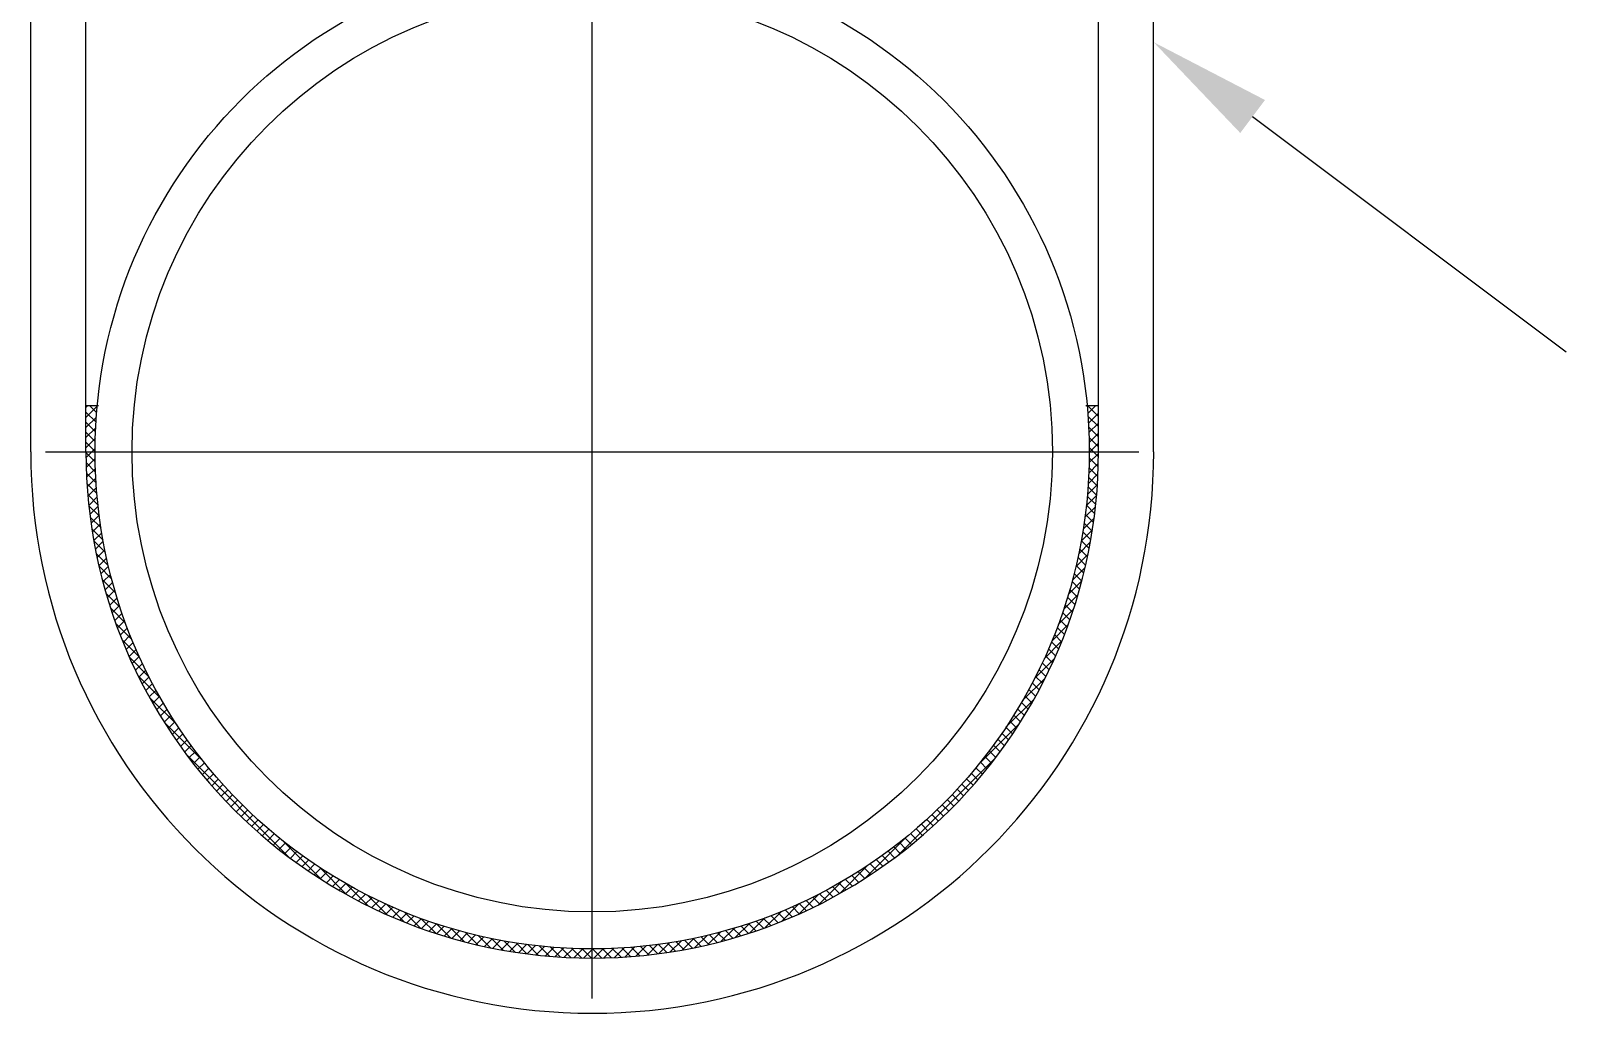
# Model space of a CAD drawing. Extents: x 4995099 to 5303443, y 4627657 to 4889583.
# Drawn here: x 5028066 to 5030549, y 4744891 to 4746480 of the extents above; entities that cross this region are included whole.
import ezdxf

# ---------------------------------------------------------------- set-up
doc = ezdxf.new("R2010")
doc.units = 0
doc.header["$LTSCALE"] = 1000
doc.header["$MEASUREMENT"] = 0
doc.linetypes.add('CENTER', pattern=[50.8, 31.75, -6.35, 6.35, -6.35])
doc.layers.get('0').update_dxf_attribs({"color": 4, "linetype": 'CONTINUOUS'})

msp = doc.modelspace()

# ---------------------------------------------------------------- linework, layer by layer
at = {"linetype": 'Continuous'}
for p, q in [((5028065.7, 4745799), (5028065.7, 4747123.5)), ((5028155, 4745799), (5028155, 4747123.5)), ((5029792.1, 4745799), (5029792.1, 4747123.5)), ((5029881.4, 4745799), (5029881.4, 4747123.5)), ((5028175.2, 4745873.4), (5028155, 4745873.4)), ((5029792.1, 4745873.4), (5029771.9, 4745873.4))]:
    msp.add_line(p, q, dxfattribs=at)
at = {"color": 0, "linetype": 'CENTER'}
for p, q in [((5028973.6, 4744914.9), (5028973.6, 4746635.8)), ((5028089.5, 4745799), (5029857.6, 4745799))]:
    msp.add_line(p, q, dxfattribs=at)
for p, q in [((5028155, 4745870.8), (5028157.5, 4745873.4)), ((5028155, 4745854.5), (5028173.3, 4745872.8)), ((5028172.4, 4745862.1), (5028161.1, 4745873.4)), ((5029792.1, 4745856), (5029774.7, 4745873.4)), ((5029774.9, 4745860.8), (5029787.5, 4745873.4)), ((5029792.1, 4745872.3), (5029791, 4745873.4)), ((5028171.3, 4745846.9), (5028155, 4745863.2)), ((5028155, 4745838.2), (5028171.9, 4745855.1)), ((5028170.5, 4745831.3), (5028155, 4745846.9)), ((5029792.1, 4745839.7), (5029775.2, 4745856.6)), ((5029775.9, 4745845.5), (5029792.1, 4745861.7)), ((5029776.7, 4745830), (5029792.1, 4745845.4)), ((5028155, 4745821.9), (5028170.8, 4745837.8)), ((5028170.1, 4745815.5), (5028155, 4745830.6)), ((5028155, 4745805.6), (5028170.2, 4745820.8)), ((5029792.1, 4745823.4), (5029776.2, 4745839.3)), ((5029792.1, 4745807.1), (5029776.9, 4745822.3)), ((5029777.1, 4745814.1), (5029792.1, 4745829.2)), ((5028169.9, 4745799.4), (5028155, 4745814.3)), ((5028170, 4745782.9), (5028155, 4745798)), ((5028155.1, 4745789.4), (5028169.9, 4745804.2)), ((5029777.1, 4745781.5), (5029792.1, 4745796.5)), ((5029792.1, 4745790.8), (5029777.2, 4745805.7)), ((5029777.3, 4745798), (5029792.1, 4745812.9)), ((5028170.6, 4745766.1), (5028155.2, 4745781.5)), ((5028155.4, 4745773.4), (5028170, 4745788)), ((5028156, 4745757.8), (5028170.3, 4745772.1)), ((5029776.5, 4745764.6), (5029791.9, 4745780)), ((5029791.2, 4745759.1), (5029776.8, 4745773.5)), ((5029791.8, 4745774.8), (5029777.2, 4745789.4)), ((5028171.4, 4745748.9), (5028155.7, 4745764.7)), ((5028172.7, 4745731.3), (5028156.6, 4745747.5)), ((5028157, 4745742.4), (5028171, 4745756.4)), ((5029774.3, 4745729.8), (5029790.4, 4745745.9)), ((5029789.1, 4745728.6), (5029775.3, 4745742.4)), ((5029775.6, 4745747.4), (5029791.4, 4745763.2)), ((5029790.3, 4745743.7), (5029776.2, 4745757.8)), ((5028174.5, 4745713.3), (5028157.9, 4745729.9)), ((5028158.2, 4745727.3), (5028172, 4745741.1)), ((5028159.6, 4745712.4), (5028173.2, 4745726)), ((5029772.5, 4745711.7), (5029789.1, 4745728.3)), ((5029787.7, 4745713.7), (5029774.1, 4745727.3)), ((5028176.7, 4745694.8), (5028159.7, 4745711.8)), ((5028161.3, 4745697.8), (5028174.7, 4745711.2)), ((5028179.4, 4745675.8), (5028161.8, 4745693.3)), ((5028163.2, 4745683.4), (5028176.4, 4745696.7)), ((5029770.3, 4745693.2), (5029787.3, 4745710.2)), ((5029784.1, 4745684.7), (5029770.9, 4745697.9)), ((5029786, 4745699.1), (5029772.6, 4745712.5)), ((5028182.7, 4745656.2), (5028164.5, 4745674.3)), ((5028165.3, 4745669.3), (5028178.4, 4745682.3)), ((5028167.7, 4745655.3), (5028180.6, 4745668.2)), ((5029764.2, 4745654.5), (5029782.3, 4745672.7)), ((5029779.7, 4745656.6), (5029766.8, 4745669.5)), ((5029767.5, 4745674.1), (5029785.1, 4745691.7)), ((5029782, 4745670.5), (5029768.9, 4745683.6)), ((5028186.6, 4745636), (5028167.8, 4745654.8)), ((5028170.3, 4745641.6), (5028183, 4745654.3)), ((5029760.2, 4745634.2), (5029779, 4745653)), ((5029777.1, 4745642.8), (5029764.4, 4745655.6)), ((5028191.2, 4745615.1), (5028171.7, 4745634.6)), ((5028173, 4745628.1), (5028185.6, 4745640.7)), ((5028176, 4745614.7), (5028188.5, 4745627.2)), ((5029755.5, 4745613.2), (5029775.1, 4745632.8)), ((5029771.4, 4745615.9), (5029758.9, 4745628.4)), ((5029774.4, 4745629.3), (5029761.7, 4745641.9)), ((5028196.6, 4745593.4), (5028176.2, 4745613.8)), ((5028179.2, 4745601.6), (5028191.5, 4745613.9)), ((5028182.5, 4745588.6), (5028194.7, 4745600.8)), ((5029750, 4745591.4), (5029770.5, 4745611.9)), ((5029765, 4745589.8), (5029752.7, 4745602)), ((5029768.3, 4745602.7), (5029755.9, 4745615.1)), ((5028203, 4745570.7), (5028181.6, 4745592.1)), ((5028186, 4745575.8), (5028198.1, 4745587.9)), ((5028210.4, 4745547), (5028187.8, 4745569.6)), ((5028189.7, 4745563.2), (5028201.7, 4745575.2)), ((5029743.6, 4745568.7), (5029765.1, 4745590.2)), ((5029757.8, 4745564.3), (5029745.8, 4745576.3)), ((5029761.5, 4745577), (5029749.4, 4745589.1)), ((5028193.5, 4745550.8), (5028205.4, 4745562.7)), ((5028219.1, 4745522), (5028195.1, 4745546)), ((5028197.6, 4745538.5), (5028209.3, 4745550.3)), ((5029727.2, 4745519.7), (5029751.4, 4745543.9)), ((5029736, 4745544.8), (5029758.8, 4745567.6)), ((5029750, 4745539.6), (5029738.2, 4745551.4)), ((5029754, 4745551.9), (5029742.1, 4745563.8)), ((5028201.7, 4745526.4), (5028213.4, 4745538.1)), ((5028229.4, 4745495.4), (5028203.6, 4745521.2)), ((5028206.1, 4745514.4), (5028217.7, 4745526)), ((5029716.7, 4745492.9), (5029742.8, 4745519)), ((5029741.5, 4745515.4), (5029729.9, 4745527.1)), ((5029745.8, 4745527.4), (5029734.1, 4745539.1)), ((5028210.5, 4745502.6), (5028222.1, 4745514.1)), ((5028241.8, 4745466.7), (5028213.6, 4745494.9)), ((5028215.2, 4745490.9), (5028226.6, 4745502.4)), ((5029732.4, 4745491.9), (5029720.9, 4745503.4)), ((5029737, 4745503.6), (5029725.5, 4745515.1)), ((5028220, 4745479.4), (5028231.3, 4745490.8)), ((5028224.9, 4745468), (5028236.2, 4745479.3)), ((5029704.2, 4745464.1), (5029732.6, 4745492.6)), ((5029722.7, 4745469), (5029711.4, 4745480.3)), ((5029727.6, 4745480.4), (5029716.2, 4745491.8)), ((5028256.8, 4745435.3), (5028225.5, 4745466.7)), ((5028229.9, 4745456.8), (5028241.2, 4745468)), ((5028235.2, 4745445.7), (5028246.3, 4745456.9)), ((5028240.5, 4745434.8), (5028251.6, 4745445.9)), ((5029688.8, 4745432.4), (5029720.5, 4745464.2)), ((5029707.1, 4745435.7), (5029696, 4745446.8)), ((5029712.5, 4745446.7), (5029701.3, 4745457.9)), ((5029717.6, 4745457.8), (5029706.4, 4745469)), ((5028275.9, 4745400), (5028239.9, 4745436)), ((5028246, 4745423.9), (5028257, 4745435)), ((5028251.6, 4745413.2), (5028262.6, 4745424.2)), ((5029669.3, 4745396.6), (5029705.9, 4745433.2)), ((5029696.1, 4745414.2), (5029685, 4745425.2)), ((5029701.7, 4745424.9), (5029690.6, 4745435.9)), ((5028257.3, 4745402.7), (5028268.3, 4745413.6)), ((5028301.8, 4745357.8), (5028257.8, 4745401.8)), ((5028263.2, 4745392.3), (5028274.1, 4745403.2)), ((5029642.6, 4745353.6), (5029687.5, 4745398.5)), ((5029684.5, 4745393.2), (5029673.6, 4745404.1)), ((5029690.3, 4745403.6), (5029679.4, 4745414.6)), ((5028269.2, 4745382), (5028280.1, 4745392.8)), ((5028275.3, 4745371.8), (5028286.1, 4745382.6)), ((5028281.6, 4745361.7), (5028292.4, 4745372.5)), ((5029666.1, 4745362.6), (5029655.3, 4745373.4)), ((5029672.4, 4745372.7), (5029661.5, 4745383.5)), ((5029678.5, 4745382.8), (5029667.6, 4745393.7)), ((5028344.4, 4745298.9), (5028281.5, 4745361.8)), ((5028287.9, 4745351.8), (5028298.7, 4745362.6)), ((5028294.4, 4745342), (5028305.2, 4745352.7)), ((5029596.8, 4745291.6), (5029663.1, 4745357.8)), ((5029653.3, 4745342.8), (5029642.6, 4745353.6)), ((5029659.8, 4745352.7), (5029649, 4745363.4)), ((5028301, 4745332.3), (5028311.7, 4745343)), ((5028307.8, 4745322.7), (5028318.5, 4745333.4)), ((5028314.6, 4745313.3), (5028325.3, 4745324)), ((5029633.1, 4745314.1), (5029622.5, 4745324.8)), ((5029640, 4745323.6), (5029629.3, 4745334.3)), ((5029646.7, 4745333.2), (5029636, 4745343.9)), ((5028484.3, 4745142.7), (5028317.4, 4745309.6)), ((5028321.6, 4745304), (5028332.2, 4745314.6)), ((5028328.7, 4745294.8), (5028339.3, 4745305.4)), ((5028335.9, 4745285.7), (5028346.5, 4745296.3)), ((5029468.6, 4745147.1), (5029625.5, 4745303.9)), ((5029611.9, 4745286.5), (5029601.3, 4745297.1)), ((5029619.1, 4745295.6), (5029608.5, 4745306.2)), ((5029626.1, 4745304.8), (5029615.5, 4745315.4)), ((5028343.2, 4745276.7), (5028353.8, 4745287.3)), ((5028350.7, 4745267.9), (5028361.2, 4745278.4)), ((5029589.6, 4745259.9), (5029579, 4745270.4)), ((5029597.1, 4745268.6), (5029586.5, 4745279.2)), ((5029604.5, 4745277.5), (5029594, 4745288.1)), ((5028358.3, 4745259.1), (5028368.8, 4745269.7)), ((5028365.9, 4745250.5), (5028376.5, 4745261)), ((5028373.7, 4745242), (5028384.2, 4745252.5)), ((5029574.1, 4745242.7), (5029563.6, 4745253.3)), ((5029581.9, 4745251.2), (5029571.4, 4745261.8)), ((5028381.6, 4745233.6), (5028392.1, 4745244.1)), ((5028389.6, 4745225.3), (5028400.2, 4745235.8)), ((5028397.8, 4745217.1), (5028408.3, 4745227.7)), ((5029550.1, 4745217.9), (5029539.6, 4745228.4)), ((5029558.2, 4745226), (5029547.7, 4745236.6)), ((5029566.2, 4745234.3), (5029555.7, 4745244.8)), ((5028406, 4745209.1), (5028416.5, 4745219.6)), ((5028414.4, 4745201.2), (5028424.9, 4745211.7)), ((5028422.9, 4745193.3), (5028433.4, 4745203.9)), ((5028431.5, 4745185.6), (5028442, 4745196.2)), ((5029516.4, 4745186.3), (5029505.9, 4745196.9)), ((5029525, 4745194), (5029514.5, 4745204.6)), ((5029533.5, 4745201.9), (5029523, 4745212.4)), ((5029541.8, 4745209.8), (5029531.3, 4745220.3)), ((5028440.2, 4745178), (5028450.7, 4745188.6)), ((5028449, 4745170.6), (5028459.6, 4745181.1)), ((5028457.9, 4745163.2), (5028468.5, 4745173.8)), ((5029414.7, 4745109.4), (5029481, 4745175.7)), ((5029490, 4745163.9), (5029479.4, 4745174.4)), ((5029498.9, 4745171.2), (5029488.4, 4745181.8)), ((5029507.7, 4745178.7), (5029497.2, 4745189.3)), ((5028467, 4745156), (5028477.6, 4745166.6)), ((5028536.4, 4745106.9), (5028473.5, 4745169.8)), ((5028476.2, 4745148.9), (5028486.8, 4745159.5)), ((5028485.5, 4745141.8), (5028496.1, 4745152.5)), ((5029462.5, 4745142.5), (5029451.9, 4745153.1)), ((5029471.8, 4745149.5), (5029461.2, 4745160.1)), ((5029480.9, 4745156.6), (5029470.3, 4745167.2)), ((5028494.9, 4745135), (5028505.5, 4745145.6)), ((5028504.4, 4745128.2), (5028515.1, 4745138.9)), ((5028514.1, 4745121.5), (5028524.8, 4745132.3)), ((5028523.8, 4745115), (5028534.6, 4745125.8)), ((5028576.4, 4745083.2), (5028532.4, 4745127.2)), ((5029374, 4745085), (5029418.9, 4745130)), ((5029424.2, 4745115.6), (5029413.4, 4745126.3)), ((5029433.9, 4745122.1), (5029423.2, 4745132.8)), ((5029443.6, 4745128.8), (5029432.9, 4745139.5)), ((5029453.1, 4745135.6), (5029442.4, 4745146.2)), ((5028533.7, 4745108.6), (5028544.5, 4745119.4)), ((5028543.7, 4745102.3), (5028554.6, 4745113.1)), ((5028553.9, 4745096.2), (5028564.7, 4745107)), ((5028564.2, 4745090.1), (5028575.1, 4745101)), ((5028610.7, 4745065.2), (5028574.6, 4745101.3)), ((5029339.3, 4745066.7), (5029375.9, 4745103.2)), ((5029383.9, 4745090.7), (5029373, 4745101.6)), ((5029394.2, 4745096.7), (5029383.3, 4745107.6)), ((5029404.3, 4745102.9), (5029393.5, 4745113.7)), ((5029414.3, 4745109.2), (5029403.5, 4745119.9)), ((5028574.5, 4745084.2), (5028585.5, 4745095.2)), ((5028585.1, 4745078.5), (5028596.1, 4745089.5)), ((5028595.7, 4745072.8), (5028606.8, 4745083.9)), ((5028606.5, 4745067.3), (5028617.6, 4745078.4)), ((5028641.4, 4745050.8), (5028610, 4745082.2)), ((5028617.4, 4745061.9), (5028628.6, 4745073.1)), ((5029308.4, 4745052), (5029340.1, 4745083.7)), ((5029330.7, 4745062.4), (5029319.5, 4745073.5)), ((5029341.6, 4745067.8), (5029330.5, 4745078.9)), ((5029352.4, 4745073.3), (5029341.3, 4745084.3)), ((5029363, 4745079), (5029352, 4745090)), ((5029373.5, 4745084.7), (5029362.6, 4745095.7)), ((5028628.5, 4745056.7), (5028639.7, 4745067.9)), ((5028639.7, 4745051.6), (5028651, 4745062.9)), ((5028669.5, 4745038.9), (5028641.3, 4745067.2)), ((5028651, 4745046.6), (5028662.4, 4745058)), ((5028662.5, 4745041.8), (5028673.9, 4745053.2)), ((5028695.8, 4745028.9), (5028670, 4745054.8)), ((5028674.1, 4745037.1), (5028685.6, 4745048.6)), ((5029253.5, 4745029.8), (5029279.6, 4745055.8)), ((5029274, 4745037.5), (5029262.5, 4745049)), ((5029285.6, 4745042.2), (5029274.2, 4745053.6)), ((5029280, 4745039.9), (5029308.4, 4745068.4)), ((5029297.1, 4745047.1), (5029285.8, 4745058.4)), ((5029308.4, 4745052), (5029297.2, 4745063.3)), ((5029319.6, 4745057.1), (5029308.4, 4745068.4)), ((5028685.9, 4745032.6), (5028697.5, 4745044.2)), ((5028720.6, 4745020.5), (5028696.6, 4745044.5)), ((5028697.8, 4745028.2), (5028709.5, 4745039.9)), ((5028709.9, 4745024), (5028721.7, 4745035.8)), ((5028744.2, 4745013.2), (5028721.6, 4745035.8)), ((5028722.2, 4745020), (5028734, 4745031.8)), ((5028734.6, 4745016.1), (5028746.5, 4745028)), ((5028766.7, 4745007), (5028745.3, 4745028.4)), ((5028747.1, 4745012.3), (5028759.2, 4745024.4)), ((5029160.6, 4745002.1), (5029181.1, 4745022.5)), ((5029182.3, 4745007.5), (5029203.9, 4745029)), ((5029201.1, 4745012.7), (5029189.1, 4745024.7)), ((5029213.7, 4745016.4), (5029201.7, 4745028.3)), ((5029205, 4745013.8), (5029227.7, 4745036.5)), ((5029226.1, 4745020.3), (5029214.2, 4745032.2)), ((5029238.3, 4745024.4), (5029226.5, 4745036.1)), ((5029228.6, 4745021.1), (5029252.8, 4745045.4)), ((5029250.4, 4745028.6), (5029238.7, 4745040.3)), ((5029262.3, 4745033), (5029250.7, 4745044.6)), ((5028759.9, 4745008.8), (5028772.1, 4745021)), ((5028788.4, 4745001.6), (5028768, 4745022)), ((5028772.8, 4745005.4), (5028785.1, 4745017.7)), ((5028785.9, 4745002.2), (5028798.3, 4745014.6)), ((5028809.2, 4744997.1), (5028789.7, 4745016.6)), ((5028799.2, 4744999.2), (5028811.7, 4745011.7)), ((5028829.4, 4744993.2), (5028810.6, 4745012)), ((5028812.7, 4744996.4), (5028825.4, 4745009.1)), ((5028826.3, 4744993.7), (5028839.2, 4745006.6)), ((5028849, 4744989.9), (5028830.8, 4745008.1)), ((5028840.2, 4744991.3), (5028853.2, 4745004.3)), ((5028868, 4744987.2), (5028850.4, 4745004.8)), ((5028854.3, 4744989.1), (5028867.5, 4745002.3)), ((5028868.6, 4744987.1), (5028882, 4745000.5)), ((5028886.4, 4744985), (5028869.4, 4745002.1)), ((5028883.2, 4744985.4), (5028896.7, 4744999)), ((5028904.5, 4744983.3), (5028887.9, 4744999.9)), ((5028898, 4744983.9), (5028911.7, 4744997.7)), ((5028922.1, 4744982), (5028906, 4744998.1)), ((5029026.6, 4744982.1), (5029042.7, 4744998.3)), ((5029050.5, 4744984), (5029036.7, 4744997.8)), ((5029044.2, 4744983.5), (5029060.8, 4745000)), ((5029065.2, 4744985.5), (5029051.7, 4744999.1)), ((5029062.3, 4744985.2), (5029079.4, 4745002.3)), ((5029079.8, 4744987.3), (5029066.4, 4745000.7)), ((5029080.8, 4744987.5), (5029098.4, 4745005)), ((5029094.1, 4744989.3), (5029080.9, 4745002.5)), ((5029108.1, 4744991.5), (5029095.1, 4745004.5)), ((5029099.9, 4744990.2), (5029118.1, 4745008.4)), ((5029122, 4744994), (5029109.2, 4745006.8)), ((5029119.5, 4744993.5), (5029138.3, 4745012.3)), ((5029135.7, 4744996.6), (5029123, 4745009.3)), ((5029149.1, 4744999.4), (5029136.6, 4745012)), ((5029139.7, 4744997.4), (5029159.3, 4745017)), ((5029162.4, 4745002.5), (5029150, 4745014.9)), ((5029175.5, 4745005.7), (5029163.2, 4745018)), ((5029188.4, 4745009.1), (5029176.2, 4745021.2)), ((5028913, 4744982.6), (5028927, 4744996.6)), ((5028939.3, 4744981.1), (5028923.6, 4744996.8)), ((5028928.3, 4744981.6), (5028942.6, 4744995.9)), ((5028956.1, 4744980.6), (5028940.7, 4744995.9)), ((5028943.9, 4744980.9), (5028958.4, 4744995.4)), ((5028972.6, 4744980.4), (5028957.5, 4744995.4)), ((5028959.8, 4744980.5), (5028974.6, 4744995.3)), ((5028988.7, 4744980.5), (5028974, 4744995.3)), ((5028976, 4744980.4), (5028991.1, 4744995.5)), ((5029004.6, 4744981), (5028990.1, 4744995.4)), ((5028992.5, 4744980.6), (5029007.9, 4744996)), ((5029020.2, 4744981.7), (5029006, 4744995.9)), ((5029009.4, 4744981.2), (5029025.1, 4744996.9)), ((5029035.4, 4744982.7), (5029021.5, 4744996.7))]:
    msp.add_line(p, q)
msp.add_lwpolyline([(5030041.4, 4746341.2), (5030548.6, 4745960.4)])
at = {"linetype": 'Continuous'}
for radius in [803.7, 744.1]:
    msp.add_circle((5028973.6, 4745799), radius, dxfattribs=at)
for radius in [907.9, 818.6]:
    msp.add_arc((5028973.6, 4745799), radius, 180, 0, dxfattribs=at)
msp.add_solid([(5030021.4, 4746314.5), (5029881.4, 4746461.3), (5030061.4, 4746367.8)])

doc.saveas('drawing.dxf')
